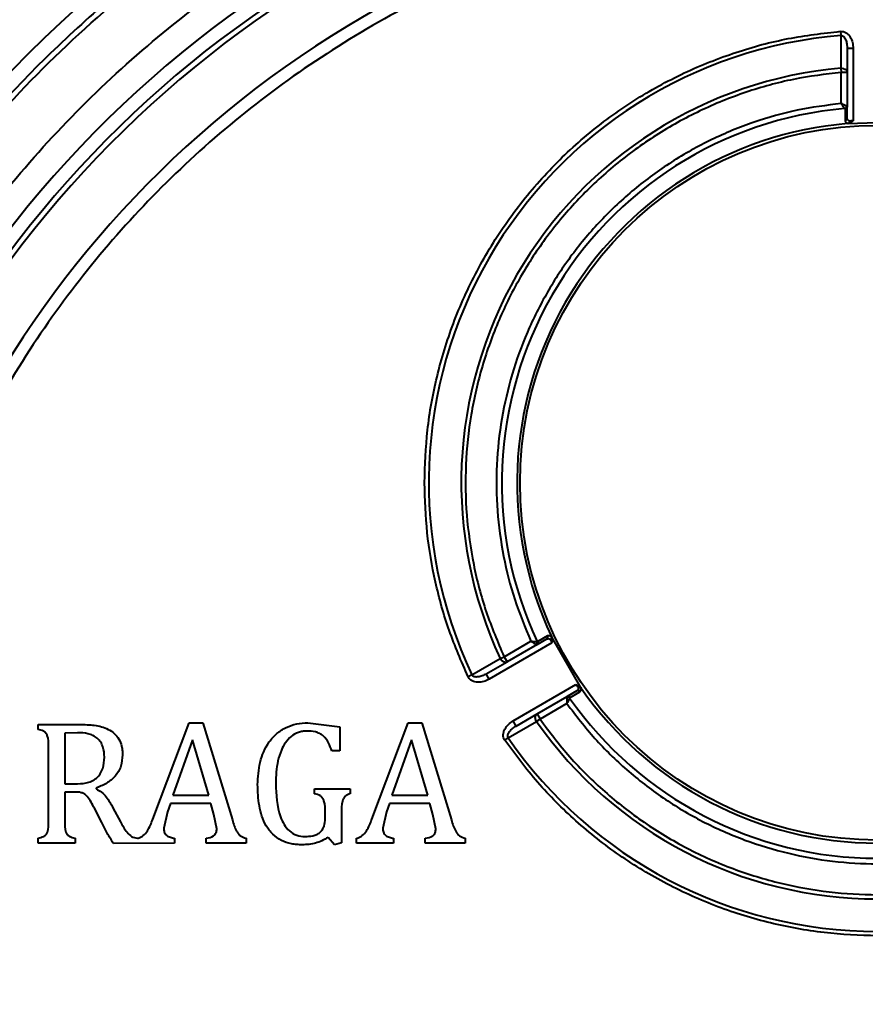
# Model space of a CAD drawing. Header units: millimetres. Extents: x 1726 to 4771, y 590 to 2743.
# Drawn here: x 2529.8 to 2600.2, y 2259.2 to 2341.6 of the extents above; entities that cross this region are included whole.
import ezdxf

# ---------------------------------------------------------------- set-up
doc = ezdxf.new("R2010")
doc.units = ezdxf.units.MM
doc.layers.add('AM_5', color=3, linetype='Continuous', lineweight=25)
doc.styles.add('SLDTEXTSTYLE1', font='txt.shx', dxfattribs={"width": 0.7, "bigfont": 'gbcbig.shx'})
doc.dimstyles.new('SLDDIMSTYLE12$0', dxfattribs={"dimtxt": 12, "dimasz": 10, "dimexe": 0, "dimexo": 0.0625, "dimgap": 0.875, "dimtad": 1, "dimdec": 1, "dimlfac": 1.8, "dimrnd": 1e-09, "dimzin": 12, "dimdsep": 46, "dimtxsty": 'SLDTEXTSTYLE1', "dimcen": 0.09, "dimdle": 8.16, "dimclrd": 3, "dimclre": 3, "dimadec": 0, "dimazin": 3, "dimtfac": 1, "dimtdec": 1, "dimtofl": 0, "dimtmove": 0, "dimatfit": 3, "dimfxl": 0, "dimfrac": 2, "dimtolj": 1, "dimlwd": 5, "dimlwe": 5, "dimarcsym": 0})

# ---------------------------------------------------------------- blocks, each defined once
blk = doc.blocks.new('*D50')
at = {"layer": 'AM_5', "color": 3, "lineweight": 5, "transparency": 16777216}
blk.add_line((2709.518, 2483.68), (2315.118, 2483.68), dxfattribs=at)
at = {"layer": 'AM_5', "color": 3, "linetype": 'Continuous', "lineweight": 5, "transparency": 16777216}
for p, q in [((2315.118, 2473.68), (2315.118, 2159.894)), ((2721.194, 2149.894), (2315.118, 2149.894))]:
    blk.add_line(p, q, dxfattribs=at)
at = {"layer": 'AM_5', "color": 3, "transparency": 16777216}
for points in [[(2313.452, 2473.68), (2316.785, 2473.68), (2315.118, 2483.68)], [(2313.452, 2159.894), (2316.785, 2159.894), (2315.118, 2149.894)]]:
    blk.add_solid(points, dxfattribs=at)
at = {"layer": 'Defpoints', "color": 0, "transparency": 16777216}
for p in [(2709.58, 2483.68), (2315.118, 2149.894), (2721.256, 2149.894)]:
    blk.add_point(p, dxfattribs=at)
at = {"layer": 'AM_5', "color": 0, "transparency": 16777216, "insert": (2300.529, 2316.787), "char_height": 12, "attachment_point": 5, "rotation": 90, "style": 'SLDTEXTSTYLE1'}
blk.add_mtext('\\A1;{\\H2.28571x;335}', dxfattribs=at)

msp = doc.modelspace()

# ---------------------------------------------------------------- linework, layer by layer
at = {"color": 7, "linetype": 'Continuous', "lineweight": 25}
for p, q in [((2598.18, 2340.617), (2598.208, 2340.264)), ((2598.208, 2340.264), (2598.206, 2337.548)), ((2598.737, 2339.203), (2598.737, 2337.195)), ((2598.737, 2339.203), (2599.237, 2339.203)), ((2599.237, 2339.203), (2599.237, 2333.168)), ((2598.206, 2337.548), (2598.237, 2337.195)), ((2598.237, 2334.609), (2598.237, 2337.195)), ((2598.737, 2337.195), (2598.237, 2337.195)), ((2598.737, 2337.195), (2598.737, 2334.304)), ((2598.737, 2333.368), (2598.737, 2334.304)), ((2598.553, 2334.123), (2598.553, 2333.187)), ((2598.764, 2332.932), (2601.237, 2333.034)), ((2570.152, 2288.551), (2572.392, 2289.844)), ((2572.906, 2289.564), (2573.717, 2290.032)), ((2573.782, 2290.282), (2572.971, 2289.814)), ((2576.581, 2285.943), (2574.108, 2290.227)), ((2574.141, 2289.699), (2568.914, 2286.682)), ((2572.906, 2289.564), (2570.402, 2288.118)), ((2567.48, 2287.042), (2569.832, 2288.402)), ((2569.832, 2288.402), (2570.152, 2288.551)), ((2570.152, 2288.551), (2570.402, 2288.118)), ((2568.664, 2287.115), (2570.402, 2288.118)), ((2567.48, 2287.042), (2567.161, 2286.89)), ((2568.914, 2286.682), (2568.664, 2287.115)), ((2570.914, 2283.217), (2576.141, 2286.235)), ((2576.217, 2285.702), (2575.406, 2285.234)), ((2572.902, 2283.788), (2575.406, 2285.234)), ((2575.655, 2285.164), (2576.465, 2285.633)), ((2575.392, 2284.648), (2573.152, 2283.355)), ((2571.164, 2282.784), (2570.914, 2283.217)), ((2571.164, 2282.784), (2572.902, 2283.788)), ((2573.152, 2283.355), (2572.863, 2283.152)), ((2572.902, 2283.788), (2573.152, 2283.355)), ((2531.358, 2282.501), (2531.358, 2282.912)), ((2531.358, 2282.912), (2534.97, 2282.912)), ((2540.902, 2275.019), (2543.92, 2283.05)), ((2543.92, 2283.05), (2545.065, 2283.05)), ((2545.065, 2283.05), (2547.526, 2274.961)), ((2553.814, 2283.05), (2556.489, 2282.709)), ((2556.489, 2282.709), (2556.489, 2280.717)), ((2559.149, 2275.019), (2562.168, 2283.05)), ((2562.168, 2283.05), (2563.313, 2283.05)), ((2563.313, 2283.05), (2565.774, 2274.961)), ((2570.509, 2281.796), (2572.863, 2283.152)), ((2534.633, 2282.226), (2533.576, 2282.198)), ((2533.576, 2282.198), (2533.576, 2277.973)), ((2544.203, 2281.63), (2542.572, 2277.013)), ((2545.562, 2277.013), (2544.203, 2281.63)), ((2562.451, 2281.63), (2560.819, 2277.013)), ((2563.81, 2277.013), (2562.451, 2281.63)), ((2570.218, 2281.595), (2570.509, 2281.796)), ((2532.204, 2274.882), (2532.204, 2281.064)), ((2556.489, 2280.717), (2555.803, 2280.717)), ((2533.576, 2277.973), (2534.393, 2277.973)), ((2536.168, 2277.607), (2536.168, 2277.542)), ((2554.373, 2277.15), (2554.373, 2277.562)), ((2554.373, 2277.562), (2557.336, 2277.562)), ((2557.336, 2277.562), (2557.336, 2277.15)), ((2534.367, 2277.287), (2533.576, 2277.287)), ((2533.576, 2277.287), (2533.576, 2274.886)), ((2542.572, 2277.013), (2545.562, 2277.013)), ((2560.819, 2277.013), (2563.81, 2277.013)), ((2536.646, 2274.74), (2536.035, 2275.939)), ((2537.577, 2275.986), (2538.207, 2274.805)), ((2542.364, 2276.327), (2542.121, 2275.649)), ((2545.732, 2276.327), (2542.364, 2276.327)), ((2545.984, 2275.426), (2545.732, 2276.327)), ((2560.611, 2276.327), (2560.369, 2275.649)), ((2563.979, 2276.327), (2560.611, 2276.327)), ((2564.232, 2275.426), (2563.979, 2276.327)), ((2542.121, 2275.649), (2541.806, 2274.292)), ((2546.225, 2274.219), (2545.984, 2275.426)), ((2555.254, 2275.088), (2555.254, 2275.516)), ((2556.626, 2275.568), (2556.626, 2273.049)), ((2560.369, 2275.649), (2560.054, 2274.292)), ((2564.472, 2274.219), (2564.232, 2275.426)), ((2531.358, 2273.034), (2531.358, 2273.445)), ((2534.423, 2273.445), (2534.423, 2273.034)), ((2542.702, 2273.445), (2542.702, 2273.034)), ((2545.335, 2273.034), (2545.335, 2273.445)), ((2548.668, 2273.445), (2548.668, 2273.034)), ((2556.045, 2272.897), (2555.501, 2273.51)), ((2557.861, 2273.034), (2557.861, 2273.445)), ((2560.95, 2273.445), (2560.95, 2273.034)), ((2563.583, 2273.034), (2563.583, 2273.445)), ((2566.916, 2273.445), (2566.916, 2273.034)), ((2534.423, 2273.034), (2531.358, 2273.034)), ((2542.702, 2273.034), (2537.62, 2273.017)), ((2548.668, 2273.034), (2545.335, 2273.034)), ((2556.626, 2273.049), (2556.045, 2272.897)), ((2560.95, 2273.034), (2557.861, 2273.034)), ((2566.916, 2273.034), (2563.583, 2273.034))]:
    msp.add_line(p, q, dxfattribs=at)
msp.add_circle((2601.237, 2303.034), 29.75, dxfattribs=at)
for centre, radius, start, end in [((2601.237, 2268.034), 100, 100.32694, 169.67306), ((2601.237, 2268.034), 91.48, 90, 289.01572), ((2601.237, 2268.034), 90.341, 353.64897, 186.35103), ((2601.237, 2268.034), 89.875, 353.64897, 186.35103), ((2601.237, 2268.034), 85.319, 353.33017, 186.66983), ((2601.237, 2303.034), 37.354, 94.65071, 205.34929), ((2601.237, 2303.034), 34.646, 95.01875, 204.98125), ((2598.465, 2334.401), 0.229, 285.08166, 349.89538), ((2598.548, 2334.313), 0.19, 271.48927, 357.31228), ((2601.237, 2303.034), 31.264, 94.97704, 205.02296), ((2601.237, 2303.034), 30, 94.72923, 205.27077), ((2598.548, 2333.377), 0.189, 271.61698, 357.31954), ((2572.686, 2289.751), 0.229, 310.10462, 14.91834), ((2572.804, 2289.723), 0.19, 302.68772, 28.51073), ((2573.615, 2290.191), 0.189, 302.68018, 28.38303), ((2576.304, 2285.534), 0.189, 31.61705, 117.31843), ((2601.237, 2303.034), 30, 214.72923, 325.27077), ((2575.458, 2284.95), 0.229, 45.08166, 109.89538), ((2575.493, 2285.065), 0.19, 31.48927, 117.31228), ((2601.237, 2303.034), 31.264, 214.97704, 325.02296), ((2601.237, 2303.034), 34.646, 215.01875, 324.98125), ((2601.237, 2303.034), 37.354, 214.65071, 325.34929)]:
    msp.add_arc(centre, radius, start, end, dxfattribs=at)
for points in [[(2503.563, 2278.823), (2504.088, 2282.475), (2505.136, 2289.778), (2508.255, 2300.421), (2512.463, 2310.664), (2517.819, 2320.365), (2524.223, 2329.404), (2531.604, 2337.666), (2539.867, 2345.048), (2548.906, 2351.452), (2558.607, 2356.808), (2568.85, 2361.016), (2579.493, 2364.135), (2586.796, 2365.183), (2590.448, 2365.708)], [(2601.237, 2174.293), (2598.169, 2174.38), (2592.034, 2174.554), (2582.92, 2175.958), (2573.982, 2178.183), (2565.306, 2181.291), (2556.977, 2185.229), (2549.074, 2189.966), (2541.673, 2195.455), (2534.846, 2201.643), (2528.658, 2208.47), (2523.169, 2215.871), (2518.432, 2223.774), (2514.493, 2232.103), (2511.389, 2240.779), (2509.15, 2249.717), (2507.798, 2258.831), (2507.346, 2268.034), (2507.798, 2277.237), (2509.15, 2286.351), (2511.389, 2295.289), (2514.493, 2303.964), (2518.432, 2312.294), (2523.169, 2320.197), (2528.658, 2327.598), (2534.846, 2334.425), (2541.673, 2340.613), (2549.074, 2346.101), (2556.977, 2350.839), (2565.306, 2354.777), (2573.982, 2357.885), (2582.92, 2360.11), (2592.034, 2361.513), (2598.169, 2361.687), (2601.237, 2361.774)], [(2536.594, 2342.672), (2534.839, 2341.095), (2531.328, 2337.943), (2528.176, 2334.432), (2526.599, 2332.677)], [(2599.237, 2333.168), (2599.18, 2333.162), (2599.066, 2333.151), (2598.97, 2333.141), (2598.923, 2333.135)], [(2574.011, 2289.988), (2574.031, 2289.944), (2574.069, 2289.856), (2574.117, 2289.751), (2574.141, 2289.699)], [(2576.141, 2286.235), (2576.174, 2286.188), (2576.24, 2286.095), (2576.297, 2286.018), (2576.326, 2285.979)]]:
    msp.add_open_spline(points, degree=3, dxfattribs=at)
for points, knots in [([(2601.237, 2352.32), (2598.332, 2352.234), (2592.474, 2352.058), (2583.723, 2350.63), (2575.069, 2348.327), (2566.664, 2345.079), (2558.653, 2340.957), (2551.169, 2336.033), (2544.324, 2330.411), (2538.159, 2324.165), (2532.672, 2317.317), (2527.883, 2309.865), (2523.861, 2301.86), (2520.698, 2293.424), (2518.448, 2284.699), (2517.166, 2275.836), (2516.764, 2266.979), (2517.27, 2261.139), (2517.521, 2258.244)], [0, 0, 0, 0, 0.061282, 0.123596, 0.186618, 0.25, 0.313382, 0.376404, 0.438718, 0.5, 0.561282, 0.623596, 0.686618, 0.75, 0.813382, 0.876404, 0.938718, 1, 1, 1, 1]), ([(2563.53, 2303.034), (2563.579, 2304.498), (2563.679, 2307.468), (2564.503, 2311.918), (2565.861, 2316.371), (2567.82, 2320.722), (2570.362, 2324.863), (2573.436, 2328.665), (2576.976, 2332.038), (2580.897, 2334.907), (2585.075, 2337.212), (2589.403, 2338.927), (2593.772, 2340.108), (2596.724, 2340.449), (2598.18, 2340.617)], [0, 0, 0, 0, 0.078217, 0.158609, 0.241035, 0.326514, 0.412896, 0.5, 0.587096, 0.673478, 0.758965, 0.841383, 0.921779, 1, 1, 1, 1]), ([(2598.18, 2340.617), (2598.261, 2340.616), (2598.427, 2340.613), (2598.651, 2340.504), (2598.843, 2340.345), (2599.04, 2340.081), (2599.203, 2339.694), (2599.226, 2339.366), (2599.237, 2339.203)], [0, 0, 0, 0, 0.122616, 0.250735, 0.37102, 0.501142, 0.75053, 1, 1, 1, 1]), ([(2598.208, 2340.264), (2598.23, 2340.265), (2598.272, 2340.267), (2598.357, 2340.241), (2598.452, 2340.171), (2598.544, 2340.051), (2598.644, 2339.851), (2598.721, 2339.563), (2598.732, 2339.325), (2598.737, 2339.203)], [0, 0, 0, 0, 0.04691, 0.093633, 0.194711, 0.311017, 0.43912, 0.713502, 1, 1, 1, 1]), ([(2598.237, 2337.195), (2596.91, 2337.033), (2594.226, 2336.706), (2590.275, 2335.609), (2586.422, 2334.057), (2582.761, 2332.025), (2579.374, 2329.564), (2576.334, 2326.731), (2573.695, 2323.599), (2571.471, 2320.219), (2569.656, 2316.604), (2568.264, 2312.752), (2567.33, 2308.703), (2566.892, 2304.539), (2566.963, 2300.353), (2567.545, 2296.24), (2568.571, 2292.27), (2569.629, 2289.782), (2570.152, 2288.551)], [0, 0, 0, 0, 0.060923, 0.123178, 0.186353, 0.25, 0.313647, 0.376822, 0.439077, 0.5, 0.560923, 0.623178, 0.686353, 0.75, 0.813647, 0.876822, 0.939077, 1, 1, 1, 1]), ([(2598.206, 2337.548), (2598.271, 2337.545), (2598.37, 2337.542), (2598.495, 2337.501), (2598.578, 2337.457), (2598.648, 2337.401), (2598.695, 2337.341), (2598.73, 2337.272), (2598.734, 2337.224), (2598.737, 2337.195)], [0, 0, 0, 0, 0.236257, 0.361841, 0.499462, 0.616062, 0.749747, 0.853458, 1, 1, 1, 1]), ([(2598.237, 2334.609), (2597.006, 2334.45), (2594.543, 2334.133), (2590.923, 2333.101), (2587.406, 2331.664), (2584.054, 2329.785), (2580.952, 2327.517), (2578.177, 2324.919), (2575.755, 2322.044), (2573.706, 2318.929), (2572.033, 2315.597), (2570.754, 2312.061), (2569.891, 2308.359), (2569.478, 2304.539), (2569.527, 2300.697), (2570.042, 2296.932), (2570.958, 2293.281), (2571.914, 2290.99), (2572.392, 2289.844)], [0, 0, 0, 0, 0.0616049, 0.1232056, 0.1863711, 0.25, 0.313629, 0.3767944, 0.4384016, 0.5, 0.5616072, 0.6232056, 0.6863711, 0.75, 0.813629, 0.8767944, 0.9383993, 1, 1, 1, 1]), ([(2598.69, 2334.361), (2598.667, 2334.374), (2598.617, 2334.401), (2598.511, 2334.459), (2598.382, 2334.531), (2598.291, 2334.58), (2598.237, 2334.609)], [0, 0, 0, 0, 0.233582, 0.498754, 0.705363, 1, 1, 1, 1]), ([(2598.525, 2334.18), (2598.51, 2334.202), (2598.478, 2334.249), (2598.412, 2334.35), (2598.329, 2334.472), (2598.271, 2334.558), (2598.237, 2334.609)], [0, 0, 0, 0, 0.233264, 0.498761, 0.703431, 1, 1, 1, 1]), ([(2598.737, 2334.304), (2598.735, 2334.315), (2598.73, 2334.335), (2598.703, 2334.353), (2598.69, 2334.361)], [0, 0, 0, 0, 0.544669, 1, 1, 1, 1]), ([(2598.525, 2334.18), (2598.533, 2334.171), (2598.549, 2334.154), (2598.552, 2334.134), (2598.553, 2334.123)], [0, 0, 0, 0, 0.494942, 1, 1, 1, 1]), ([(2598.553, 2333.187), (2598.557, 2333.163), (2598.564, 2333.114), (2598.62, 2333.048), (2598.705, 2332.989), (2598.791, 2332.962), (2598.833, 2332.948)], [0, 0, 0, 0, 0.254366, 0.499564, 0.753303, 1, 1, 1, 1]), ([(2598.923, 2333.135), (2598.895, 2333.149), (2598.837, 2333.177), (2598.758, 2333.253), (2598.746, 2333.322), (2598.737, 2333.368)], [0, 0, 0, 0, 0.237187, 0.50093, 1, 1, 1, 1]), ([(2599.237, 2333.168), (2599.165, 2333.115), (2599.054, 2333.034), (2598.893, 2332.954), (2598.804, 2332.939), (2598.764, 2332.932)], [0, 0, 0, 0, 0.50022, 0.769201, 1, 1, 1, 1]), ([(2598.833, 2332.948), (2598.829, 2332.946), (2598.821, 2332.942), (2598.798, 2332.935), (2598.778, 2332.933), (2598.764, 2332.932)], [0, 0, 0, 0, 0.2172611, 0.4477367, 1, 1, 1, 1]), ([(2598.923, 2333.135), (2598.923, 2333.135), (2598.923, 2333.134), (2598.922, 2333.129), (2598.921, 2333.112), (2598.915, 2333.074), (2598.897, 2333.023), (2598.868, 2332.975), (2598.845, 2332.957), (2598.833, 2332.948)], [0, 0, 0, 0, 0.001948, 0.016581, 0.057088, 0.21499, 0.505225, 0.751514, 1, 1, 1, 1]), ([(2567.161, 2286.89), (2566.605, 2288.165), (2565.493, 2290.716), (2564.385, 2294.746), (2563.661, 2298.862), (2563.574, 2301.643), (2563.53, 2303.034)], [0, 0, 0, 0, 0.249992, 0.5, 0.749992, 1, 1, 1, 1]), ([(2572.392, 2289.844), (2572.444, 2289.812), (2572.533, 2289.758), (2572.659, 2289.682), (2572.762, 2289.619), (2572.811, 2289.59), (2572.834, 2289.576)], [0, 0, 0, 0, 0.294715, 0.501246, 0.766459, 1, 1, 1, 1]), ([(2572.392, 2289.844), (2572.453, 2289.84), (2572.557, 2289.833), (2572.704, 2289.823), (2572.824, 2289.815), (2572.881, 2289.811), (2572.907, 2289.81)], [0, 0, 0, 0, 0.29649, 0.501239, 0.766694, 1, 1, 1, 1]), ([(2572.971, 2289.814), (2572.961, 2289.81), (2572.943, 2289.802), (2572.919, 2289.807), (2572.907, 2289.81)], [0, 0, 0, 0, 0.505052, 1, 1, 1, 1]), ([(2573.717, 2290.032), (2573.761, 2290.047), (2573.827, 2290.071), (2573.932, 2290.04), (2573.986, 2290.005), (2574.011, 2289.988)], [0, 0, 0, 0, 0.49907, 0.762814, 1, 1, 1, 1]), ([(2574.128, 2290.159), (2574.095, 2290.188), (2574.029, 2290.249), (2573.936, 2290.294), (2573.85, 2290.309), (2573.805, 2290.291), (2573.782, 2290.282)], [0, 0, 0, 0, 0.246649, 0.500433, 0.745582, 1, 1, 1, 1]), ([(2574.128, 2290.159), (2574.126, 2290.144), (2574.122, 2290.115), (2574.096, 2290.066), (2574.06, 2290.025), (2574.03, 2290.001), (2574.017, 2289.991), (2574.013, 2289.989), (2574.012, 2289.988), (2574.011, 2289.988)], [0, 0, 0, 0, 0.248005, 0.494133, 0.79068, 0.942964, 0.982795, 0.994176, 1, 1, 1, 1]), ([(2574.108, 2290.227), (2574.114, 2290.214), (2574.122, 2290.195), (2574.128, 2290.172), (2574.128, 2290.163), (2574.128, 2290.159)], [0, 0, 0, 0, 0.552263, 0.782739, 1, 1, 1, 1]), ([(2574.108, 2290.227), (2574.122, 2290.188), (2574.153, 2290.104), (2574.165, 2289.924), (2574.15, 2289.788), (2574.141, 2289.699)], [0, 0, 0, 0, 0.230272, 0.499766, 1, 1, 1, 1]), ([(2572.834, 2289.576), (2572.847, 2289.569), (2572.876, 2289.554), (2572.896, 2289.56), (2572.906, 2289.564)], [0, 0, 0, 0, 0.455331, 1, 1, 1, 1]), ([(2570.402, 2288.118), (2570.377, 2288.106), (2570.333, 2288.086), (2570.255, 2288.081), (2570.18, 2288.093), (2570.096, 2288.125), (2570.017, 2288.176), (2569.919, 2288.263), (2569.866, 2288.347), (2569.832, 2288.402)], [0, 0, 0, 0, 0.146576, 0.250253, 0.383985, 0.500537, 0.638173, 0.763762, 1, 1, 1, 1]), ([(2568.914, 2286.682), (2568.766, 2286.609), (2568.471, 2286.465), (2568.054, 2286.413), (2567.727, 2286.452), (2567.494, 2286.539), (2567.287, 2286.678), (2567.202, 2286.821), (2567.161, 2286.89)], [0, 0, 0, 0, 0.249814, 0.499195, 0.628988, 0.749489, 0.877373, 1, 1, 1, 1]), ([(2568.664, 2287.115), (2568.556, 2287.058), (2568.343, 2286.948), (2568.056, 2286.872), (2567.833, 2286.858), (2567.683, 2286.877), (2567.574, 2286.925), (2567.509, 2286.985), (2567.49, 2287.023), (2567.48, 2287.042)], [0, 0, 0, 0, 0.286546, 0.561069, 0.68919, 0.805477, 0.906505, 0.953176, 1, 1, 1, 1]), ([(2576.141, 2286.235), (2576.222, 2286.199), (2576.348, 2286.143), (2576.498, 2286.044), (2576.555, 2285.975), (2576.581, 2285.943)], [0, 0, 0, 0, 0.50022, 0.769201, 1, 1, 1, 1]), ([(2576.326, 2285.979), (2576.328, 2285.948), (2576.332, 2285.884), (2576.306, 2285.778), (2576.252, 2285.732), (2576.217, 2285.702)], [0, 0, 0, 0, 0.237187, 0.50093, 1, 1, 1, 1]), ([(2576.326, 2285.979), (2576.344, 2285.987), (2576.382, 2286.003), (2576.44, 2286.013), (2576.493, 2286.011), (2576.519, 2286), (2576.532, 2285.995)], [0, 0, 0, 0, 0.252938, 0.511572, 0.764122, 1, 1, 1, 1]), ([(2576.465, 2285.633), (2576.485, 2285.648), (2576.524, 2285.678), (2576.553, 2285.76), (2576.561, 2285.864), (2576.542, 2285.951), (2576.532, 2285.995)], [0, 0, 0, 0, 0.254366, 0.499564, 0.753303, 1, 1, 1, 1]), ([(2576.532, 2285.995), (2576.536, 2285.992), (2576.544, 2285.988), (2576.561, 2285.971), (2576.573, 2285.955), (2576.581, 2285.943)], [0, 0, 0, 0, 0.217261, 0.447737, 1, 1, 1, 1]), ([(2575.406, 2285.234), (2575.398, 2285.226), (2575.383, 2285.212), (2575.381, 2285.18), (2575.381, 2285.165)], [0, 0, 0, 0, 0.544669, 1, 1, 1, 1]), ([(2575.381, 2285.165), (2575.381, 2285.138), (2575.382, 2285.081), (2575.385, 2284.96), (2575.388, 2284.813), (2575.39, 2284.709), (2575.392, 2284.648)], [0, 0, 0, 0, 0.233582, 0.498754, 0.705363, 1, 1, 1, 1]), ([(2575.62, 2285.112), (2575.608, 2285.088), (2575.583, 2285.037), (2575.529, 2284.929), (2575.465, 2284.797), (2575.419, 2284.703), (2575.392, 2284.648)], [0, 0, 0, 0, 0.233264, 0.498761, 0.703431, 1, 1, 1, 1]), ([(2575.62, 2285.112), (2575.623, 2285.123), (2575.631, 2285.146), (2575.647, 2285.158), (2575.655, 2285.164)], [0, 0, 0, 0, 0.494942, 1, 1, 1, 1]), ([(2575.392, 2284.648), (2576.145, 2283.661), (2577.652, 2281.688), (2580.355, 2279.068), (2583.358, 2276.741), (2586.661, 2274.777), (2590.176, 2273.225), (2593.814, 2272.121), (2597.515, 2271.461), (2601.237, 2271.244), (2604.959, 2271.461), (2608.661, 2272.121), (2612.298, 2273.225), (2615.813, 2274.777), (2619.116, 2276.741), (2622.119, 2279.068), (2624.823, 2281.688), (2626.329, 2283.661), (2627.082, 2284.648)], [0, 0, 0, 0, 0.061605, 0.123206, 0.186371, 0.25, 0.313629, 0.376794, 0.438402, 0.5, 0.561607, 0.623206, 0.686371, 0.75, 0.813629, 0.876794, 0.938399, 1, 1, 1, 1]), ([(2570.218, 2281.595), (2570.179, 2281.666), (2570.098, 2281.81), (2570.08, 2282.059), (2570.122, 2282.305), (2570.252, 2282.607), (2570.506, 2282.943), (2570.778, 2283.126), (2570.914, 2283.217)], [0, 0, 0, 0, 0.122616, 0.250735, 0.37102, 0.501142, 0.75053, 1, 1, 1, 1]), ([(2572.775, 2283.355), (2572.767, 2283.398), (2572.75, 2283.49), (2572.768, 2283.61), (2572.814, 2283.719), (2572.87, 2283.762), (2572.902, 2283.788)], [0, 0, 0, 0, 0.232288, 0.500069, 0.706084, 1, 1, 1, 1]), ([(2572.863, 2283.152), (2572.844, 2283.184), (2572.806, 2283.249), (2572.786, 2283.32), (2572.775, 2283.355)], [0, 0, 0, 0, 0.4935537, 1, 1, 1, 1]), ([(2573.152, 2283.355), (2573.956, 2282.287), (2575.582, 2280.126), (2578.507, 2277.253), (2581.778, 2274.692), (2585.368, 2272.538), (2589.193, 2270.835), (2593.167, 2269.619), (2597.198, 2268.899), (2601.237, 2268.663), (2605.276, 2268.899), (2609.308, 2269.619), (2613.282, 2270.835), (2617.106, 2272.538), (2620.696, 2274.692), (2623.967, 2277.253), (2626.892, 2280.126), (2628.518, 2282.287), (2629.322, 2283.355)], [0, 0, 0, 0, 0.060923, 0.123178, 0.186353, 0.25, 0.313647, 0.376822, 0.439077, 0.5, 0.560923, 0.623178, 0.686353, 0.75, 0.813647, 0.876822, 0.939077, 1, 1, 1, 1]), ([(2532.204, 2281.064), (2532.218, 2281.387), (2532.236, 2281.791), (2532.008, 2282.219), (2531.74, 2282.401), (2531.511, 2282.461), (2531.358, 2282.501)], [0, 0, 0, 0, 0.499621, 0.62515, 0.749473, 1, 1, 1, 1]), ([(2534.97, 2282.912), (2535.374, 2282.899), (2536.18, 2282.871), (2537.17, 2282.575), (2537.823, 2282.084), (2538.171, 2281.575), (2538.317, 2281.087), (2538.372, 2280.686), (2538.376, 2280.484), (2538.378, 2280.383)], [0, 0, 0, 0, 0.250321, 0.499801, 0.624784, 0.749675, 0.874698, 0.937347, 1, 1, 1, 1]), ([(2549.629, 2277.905), (2549.664, 2278.528), (2549.733, 2279.772), (2550.363, 2281.242), (2551.195, 2282.179), (2551.985, 2282.693), (2552.878, 2283.002), (2553.502, 2283.034), (2553.814, 2283.05)], [0, 0, 0, 0, 0.250159, 0.499581, 0.624669, 0.74973, 0.87481, 1, 1, 1, 1]), ([(2570.509, 2281.796), (2570.497, 2281.814), (2570.475, 2281.849), (2570.455, 2281.935), (2570.468, 2282.054), (2570.526, 2282.193), (2570.65, 2282.379), (2570.86, 2282.59), (2571.061, 2282.719), (2571.164, 2282.784)], [0, 0, 0, 0, 0.0469095, 0.0936327, 0.1947106, 0.3110168, 0.4391204, 0.7135016, 1, 1, 1, 1]), ([(2536.869, 2280.185), (2536.852, 2280.477), (2536.827, 2280.916), (2536.575, 2281.446), (2536.288, 2281.779), (2535.915, 2282.013), (2535.362, 2282.2), (2534.925, 2282.216), (2534.633, 2282.226)], [0, 0, 0, 0, 0.2495868, 0.3746258, 0.4995906, 0.6247112, 0.7498825, 1, 1, 1, 1]), ([(2553.726, 2282.364), (2553.608, 2282.358), (2553.373, 2282.347), (2552.916, 2282.231), (2552.396, 2281.934), (2551.924, 2281.4), (2551.557, 2280.706), (2551.301, 2279.879), (2551.159, 2278.947), (2551.145, 2278.318), (2551.138, 2278.005)], [0, 0, 0, 0, 0.062558, 0.125097, 0.249727, 0.374543, 0.499543, 0.665311, 0.833563, 1, 1, 1, 1]), ([(2555.803, 2280.717), (2555.723, 2280.946), (2555.565, 2281.403), (2555.204, 2281.905), (2554.799, 2282.176), (2554.337, 2282.338), (2553.969, 2282.353), (2553.726, 2282.364)], [0, 0, 0, 0, 0.2503493, 0.4996618, 0.6209721, 0.7499106, 1, 1, 1, 1]), ([(2632.256, 2281.595), (2631.374, 2280.407), (2629.59, 2278.005), (2626.368, 2274.807), (2622.761, 2271.956), (2618.794, 2269.556), (2614.565, 2267.66), (2610.168, 2266.305), (2605.707, 2265.503), (2601.237, 2265.24), (2596.768, 2265.503), (2592.306, 2266.305), (2587.909, 2267.66), (2583.68, 2269.556), (2579.713, 2271.956), (2576.106, 2274.807), (2572.884, 2278.005), (2571.1, 2280.407), (2570.218, 2281.595)], [0, 0, 0, 0, 0.060901, 0.123153, 0.186338, 0.25, 0.313662, 0.376847, 0.439099, 0.5, 0.560901, 0.623153, 0.686338, 0.75, 0.813662, 0.876847, 0.939099, 1, 1, 1, 1]), ([(2534.393, 2277.973), (2534.714, 2277.977), (2535.196, 2277.982), (2535.809, 2278.179), (2536.22, 2278.434), (2536.537, 2278.801), (2536.821, 2279.381), (2536.85, 2279.864), (2536.869, 2280.185)], [0, 0, 0, 0, 0.2503, 0.375337, 0.500381, 0.62533, 0.750439, 1, 1, 1, 1]), ([(2538.378, 2280.383), (2538.354, 2280.063), (2538.305, 2279.425), (2537.805, 2278.578), (2537.054, 2277.967), (2536.464, 2277.727), (2536.168, 2277.607)], [0, 0, 0, 0, 0.249907, 0.499448, 0.749459, 1, 1, 1, 1]), ([(2536.168, 2277.542), (2536.329, 2277.461), (2536.65, 2277.3), (2537.021, 2276.902), (2537.322, 2276.458), (2537.492, 2276.143), (2537.577, 2275.986)], [0, 0, 0, 0, 0.249742, 0.499519, 0.749697, 1, 1, 1, 1]), ([(2553.327, 2272.897), (2553.179, 2272.9), (2552.884, 2272.906), (2552.299, 2272.993), (2551.59, 2273.222), (2550.858, 2273.744), (2550.142, 2274.696), (2549.693, 2276.137), (2549.65, 2277.315), (2549.629, 2277.905)], [0, 0, 0, 0, 0.062653, 0.125303, 0.250304, 0.375215, 0.500219, 0.749689, 1, 1, 1, 1]), ([(2551.138, 2278.005), (2551.175, 2277.054), (2551.221, 2275.863), (2551.809, 2274.573), (2552.255, 2274.018), (2552.877, 2273.641), (2553.348, 2273.602), (2553.584, 2273.583)], [0, 0, 0, 0, 0.4997947, 0.6251408, 0.7502026, 0.8750194, 1, 1, 1, 1]), ([(2536.035, 2275.939), (2535.859, 2276.286), (2535.638, 2276.721), (2535.218, 2277.13), (2534.855, 2277.286), (2534.563, 2277.287), (2534.367, 2277.287)], [0, 0, 0, 0, 0.500158, 0.625065, 0.75011, 1, 1, 1, 1]), ([(2555.254, 2275.516), (2555.262, 2275.869), (2555.272, 2276.309), (2555.056, 2276.789), (2554.795, 2277.03), (2554.542, 2277.102), (2554.373, 2277.15)], [0, 0, 0, 0, 0.500125, 0.624669, 0.750035, 1, 1, 1, 1]), ([(2557.336, 2277.15), (2557.298, 2277.137), (2557.223, 2277.111), (2557.08, 2277.045), (2556.911, 2276.937), (2556.765, 2276.743), (2556.615, 2276.288), (2556.621, 2275.888), (2556.626, 2275.568)], [0, 0, 0, 0, 0.062626, 0.125229, 0.250093, 0.374874, 0.500088, 1, 1, 1, 1]), ([(2539.623, 2273.444), (2539.709, 2273.465), (2539.882, 2273.508), (2540.182, 2273.704), (2540.574, 2274.195), (2540.771, 2274.689), (2540.902, 2275.019)], [0, 0, 0, 0, 0.125077, 0.250222, 0.499887, 1, 1, 1, 1]), ([(2553.584, 2273.583), (2553.8, 2273.592), (2554.13, 2273.605), (2554.541, 2273.743), (2554.818, 2273.91), (2555.034, 2274.149), (2555.221, 2274.543), (2555.241, 2274.871), (2555.254, 2275.088)], [0, 0, 0, 0, 0.250183, 0.381348, 0.500383, 0.621905, 0.750375, 1, 1, 1, 1]), ([(2557.861, 2273.445), (2557.948, 2273.465), (2558.122, 2273.504), (2558.425, 2273.7), (2558.821, 2274.191), (2559.018, 2274.688), (2559.149, 2275.019)], [0, 0, 0, 0, 0.12504, 0.250236, 0.499874, 1, 1, 1, 1]), ([(2531.358, 2273.445), (2531.511, 2273.485), (2531.741, 2273.545), (2532.011, 2273.724), (2532.239, 2274.154), (2532.22, 2274.558), (2532.204, 2274.882)], [0, 0, 0, 0, 0.250512, 0.375245, 0.500165, 1, 1, 1, 1]), ([(2533.576, 2274.886), (2533.57, 2274.564), (2533.563, 2274.202), (2533.71, 2273.833), (2533.805, 2273.705), (2534.037, 2273.544), (2534.269, 2273.485), (2534.423, 2273.445)], [0, 0, 0, 0, 0.499249, 0.562093, 0.624591, 0.749614, 1, 1, 1, 1]), ([(2537.62, 2273.017), (2537.443, 2273.296), (2537.088, 2273.853), (2536.794, 2274.445), (2536.646, 2274.74)], [0, 0, 0, 0, 0.499902, 1, 1, 1, 1]), ([(2538.207, 2274.805), (2538.368, 2274.503), (2538.609, 2274.051), (2539.112, 2273.552), (2539.453, 2273.48), (2539.623, 2273.444)], [0, 0, 0, 0, 0.500537, 0.750346, 1, 1, 1, 1]), ([(2541.806, 2274.292), (2541.813, 2274.176), (2541.824, 2274), (2541.93, 2273.79), (2542.092, 2273.623), (2542.362, 2273.503), (2542.589, 2273.465), (2542.702, 2273.445)], [0, 0, 0, 0, 0.249595, 0.377929, 0.49984, 0.749543, 1, 1, 1, 1]), ([(2545.335, 2273.445), (2545.558, 2273.484), (2545.837, 2273.532), (2546.093, 2273.748), (2546.209, 2273.941), (2546.218, 2274.108), (2546.225, 2274.219)], [0, 0, 0, 0, 0.499477, 0.62618, 0.750315, 1, 1, 1, 1]), ([(2547.526, 2274.961), (2547.621, 2274.636), (2547.74, 2274.227), (2548.017, 2273.804), (2548.26, 2273.565), (2548.505, 2273.494), (2548.668, 2273.445)], [0, 0, 0, 0, 0.50046, 0.628361, 0.750703, 1, 1, 1, 1]), ([(2560.054, 2274.292), (2560.061, 2274.176), (2560.071, 2274), (2560.177, 2273.79), (2560.34, 2273.623), (2560.609, 2273.503), (2560.836, 2273.465), (2560.95, 2273.445)], [0, 0, 0, 0, 0.249595, 0.377929, 0.49984, 0.749543, 1, 1, 1, 1]), ([(2563.583, 2273.445), (2563.805, 2273.484), (2564.085, 2273.532), (2564.341, 2273.748), (2564.457, 2273.941), (2564.466, 2274.108), (2564.472, 2274.219)], [0, 0, 0, 0, 0.499477, 0.62618, 0.750315, 1, 1, 1, 1]), ([(2565.774, 2274.961), (2565.869, 2274.636), (2565.988, 2274.227), (2566.264, 2273.804), (2566.508, 2273.565), (2566.752, 2273.494), (2566.916, 2273.445)], [0, 0, 0, 0, 0.50046, 0.628361, 0.750703, 1, 1, 1, 1]), ([(2555.501, 2273.51), (2555.163, 2273.321), (2554.487, 2272.945), (2553.714, 2272.913), (2553.327, 2272.897)], [0, 0, 0, 0, 0.499617, 1, 1, 1, 1])]:
    msp.add_open_spline(points, degree=3, knots=knots, dxfattribs=at)

# ---------------------------------------------------------------- dimensions: what is measured, and where the dimension line sits
at = {"layer": 'AM_5'}
dim = msp.add_linear_dim(base=(2315.118, 2149.894), p1=(2709.58, 2483.68), p2=(2721.256, 2149.894), angle=90, text='{\\H2.28571x;335}', dimstyle='SLDDIMSTYLE12$0', override={"dimlfac": 1}, dxfattribs=at)
dim.commit()
dim.dimension.update_dxf_attribs({"geometry": '*D50', "text_midpoint": (2300.529, 2316.787)})

doc.saveas('drawing.dxf')
